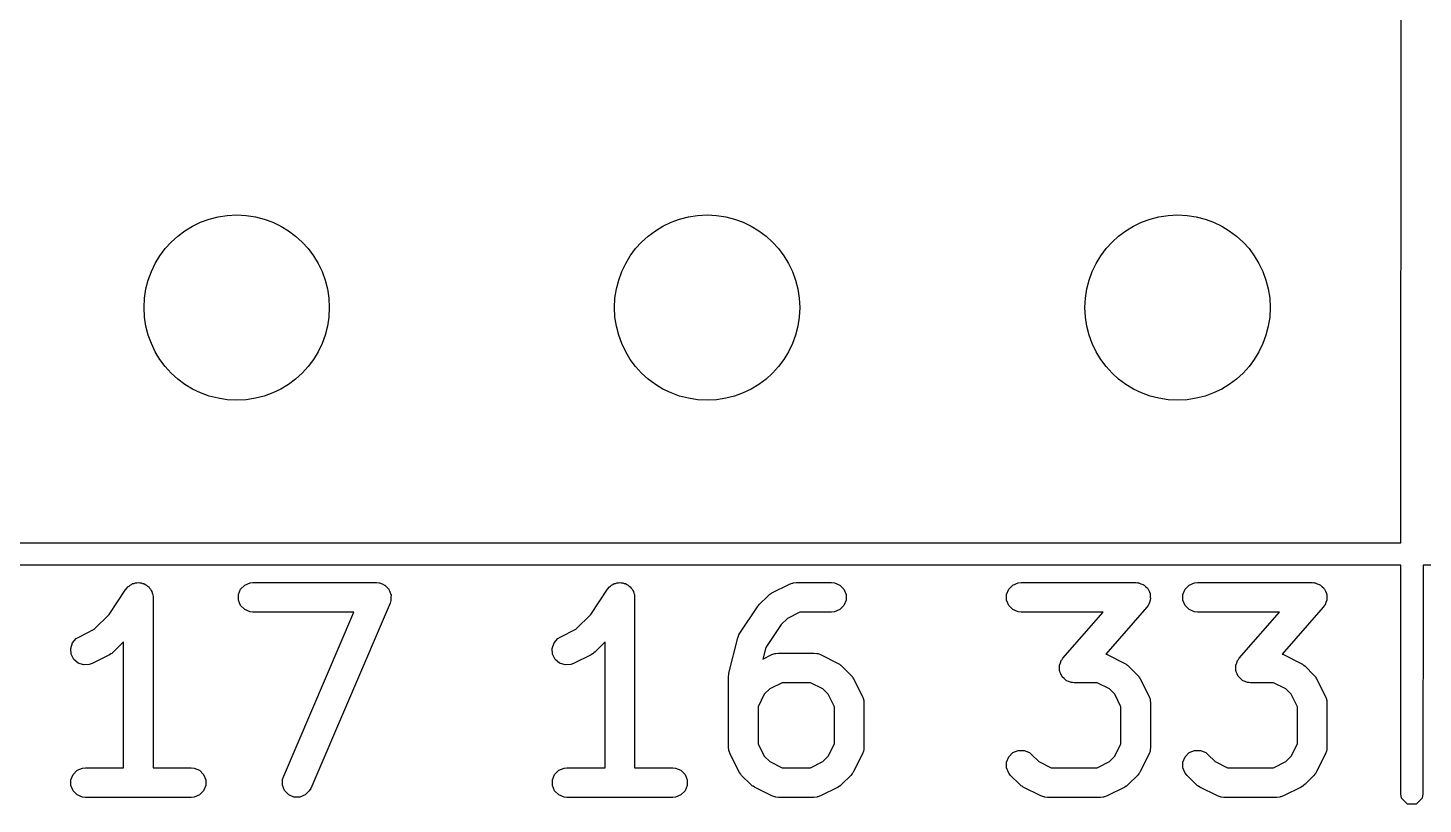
# Model space of a CAD drawing. Extents: x 89 to 178, y -115 to -57.
# Drawn here: x 149.13 to 156.66, y -65.36 to -61.17 of the extents above; entities that cross this region are included whole.
import ezdxf

# ---------------------------------------------------------------- set-up
doc = ezdxf.new("R2010")
doc.units = 0
doc.layers.add('BLACK', color=7, linetype='CONTINUOUS')

msp = doc.modelspace()

# ---------------------------------------------------------------- linework, layer by layer
at = {"layer": 'BLACK', "linetype": 'CONTINUOUS'}
for p, q in [((156.540869, -63.945), (156.544125, -58.865)), ((146.505, -63.945), (156.540869, -63.945)), ((156.540792, -64.065), (146.445, -64.065)), ((156.54, -65.299962), (156.540792, -64.065)), ((156.660792, -64.065), (156.66, -65.300038)), ((169.365, -64.065), (156.660792, -64.065)), ((149.667181, -64.18279), (149.67376, -64.178383)), ((149.67376, -64.178383), (149.679363, -64.172781)), ((149.679363, -64.172781), (149.686604, -64.169781)), ((149.686604, -64.169781), (149.693117, -64.16542)), ((149.693117, -64.16542), (149.700886, -64.163865)), ((149.700886, -64.163865), (149.708202, -64.160836)), ((149.708202, -64.160836), (149.716036, -64.160836)), ((149.716036, -64.160836), (149.723725, -64.159298)), ((149.723725, -64.159298), (149.731499, -64.160836)), ((149.731499, -64.160836), (149.739416, -64.160836)), ((149.739416, -64.160836), (149.746654, -64.163834)), ((149.746654, -64.163834), (149.754347, -64.165356)), ((149.754347, -64.165356), (149.760938, -64.16975)), ((149.760938, -64.16975), (149.768255, -64.172781)), ((149.768255, -64.172781), (149.773798, -64.178324)), ((149.773798, -64.178324), (149.780318, -64.182671)), ((150.276339, -64.194853), (150.298411, -64.172781)), ((150.298411, -64.172781), (150.32725, -64.160836)), ((150.32725, -64.160836), (150.342857, -64.159299)), ((150.342857, -64.159299), (151.009523, -64.159299)), ((151.009523, -64.159299), (151.02513, -64.160836)), ((151.02513, -64.160836), (151.025591, -64.161026)), ((151.025591, -64.161026), (151.026086, -64.161033)), ((151.026086, -64.161033), (151.039951, -64.166974)), ((151.039951, -64.166974), (151.053969, -64.172781)), ((151.053969, -64.172781), (151.054321, -64.173133)), ((151.054321, -64.173133), (151.054776, -64.173328)), ((151.054776, -64.173328), (151.065312, -64.184124)), ((152.267181, -64.18279), (152.27376, -64.178383)), ((152.27376, -64.178383), (152.279363, -64.172781)), ((152.279363, -64.172781), (152.286604, -64.169781)), ((152.286604, -64.169781), (152.293117, -64.16542)), ((152.293117, -64.16542), (152.300886, -64.163865)), ((152.300886, -64.163865), (152.308202, -64.160836)), ((152.308202, -64.160836), (152.316036, -64.160836)), ((152.316036, -64.160836), (152.323725, -64.159298)), ((152.323725, -64.159298), (152.331499, -64.160836)), ((152.331499, -64.160836), (152.339416, -64.160836)), ((152.339416, -64.160836), (152.346654, -64.163834)), ((152.346654, -64.163834), (152.354347, -64.165356)), ((152.354347, -64.165356), (152.360938, -64.16975)), ((152.360938, -64.16975), (152.368255, -64.172781)), ((152.368255, -64.172781), (152.373798, -64.178324)), ((152.373798, -64.178324), (152.380318, -64.182671)), ((153.145175, -64.215364), (153.240413, -64.167745)), ((153.240413, -64.167745), (153.255059, -64.16214)), ((153.255059, -64.16214), (153.257926, -64.161936)), ((153.257926, -64.161936), (153.260583, -64.160836)), ((153.260583, -64.160836), (153.27619, -64.159299)), ((153.27619, -64.159299), (153.466666, -64.159299)), ((153.466666, -64.159299), (153.482273, -64.160836)), ((153.482273, -64.160836), (153.511112, -64.172781)), ((153.511112, -64.172781), (153.533184, -64.194853)), ((154.423958, -64.194853), (154.44603, -64.172781)), ((154.44603, -64.172781), (154.474869, -64.160836)), ((154.474869, -64.160836), (154.490476, -64.159299)), ((154.490476, -64.159299), (155.109523, -64.159299)), ((155.109523, -64.159299), (155.117771, -64.160111)), ((155.117771, -64.160111), (155.119876, -64.159971)), ((155.119876, -64.159971), (155.121325, -64.160461)), ((155.121325, -64.160461), (155.12513, -64.160836)), ((155.12513, -64.160836), (155.137132, -64.165807)), ((155.137132, -64.165807), (155.149446, -64.169972)), ((155.149446, -64.169972), (155.151476, -64.171748)), ((155.151476, -64.171748), (155.153969, -64.172781)), ((155.153969, -64.172781), (155.163159, -64.181971)), ((155.163159, -64.181971), (155.172937, -64.190527)), ((155.376339, -64.194853), (155.398411, -64.172781)), ((155.398411, -64.172781), (155.42725, -64.160836)), ((155.42725, -64.160836), (155.442857, -64.159299)), ((155.442857, -64.159299), (156.061904, -64.159299)), ((156.061904, -64.159299), (156.070152, -64.160111)), ((156.070152, -64.160111), (156.072257, -64.159971)), ((156.072257, -64.159971), (156.073706, -64.160461)), ((156.073706, -64.160461), (156.077511, -64.160836)), ((156.077511, -64.160836), (156.089513, -64.165807)), ((156.089513, -64.165807), (156.101827, -64.169972)), ((156.101827, -64.169972), (156.103857, -64.171748)), ((156.103857, -64.171748), (156.10635, -64.172781)), ((156.10635, -64.172781), (156.11554, -64.181971)), ((156.11554, -64.181971), (156.125318, -64.190527)), ((149.566401, -64.331188), (149.657245, -64.194923)), ((149.657245, -64.194923), (149.657279, -64.19488)), ((149.657279, -64.19488), (149.657291, -64.194853)), ((149.657291, -64.194853), (149.657353, -64.19479)), ((149.657353, -64.19479), (149.667181, -64.18279)), ((149.780318, -64.182671), (149.784724, -64.18925)), ((149.784724, -64.18925), (149.790327, -64.194853)), ((149.790327, -64.194853), (149.793326, -64.202094)), ((149.793326, -64.202094), (149.797688, -64.208607)), ((149.797688, -64.208607), (149.799242, -64.216376)), ((149.799242, -64.216376), (149.802272, -64.223692)), ((149.802272, -64.223692), (149.803791, -64.239123)), ((149.803791, -64.239123), (149.80381, -64.239215)), ((149.80381, -64.239215), (149.803803, -64.239246)), ((149.803803, -64.239246), (149.803809, -64.239299)), ((149.803809, -64.239299), (149.803809, -65.159299)), ((150.264394, -64.223692), (150.276339, -64.194853)), ((150.264394, -64.254906), (150.264394, -64.223692)), ((150.276339, -64.283745), (150.264394, -64.254906)), ((151.065312, -64.184124), (151.076041, -64.194853)), ((151.076041, -64.194853), (151.076231, -64.195312)), ((151.076231, -64.195312), (151.076578, -64.195668)), ((151.076578, -64.195668), (151.0822, -64.209723)), ((151.0822, -64.209723), (151.087986, -64.223692)), ((151.08779, -64.255862), (151.083054, -64.270813)), ((151.087796, -64.255364), (151.08779, -64.255862)), ((151.087986, -64.254906), (151.087796, -64.255364)), ((151.087986, -64.223692), (151.087986, -64.224187)), ((151.087986, -64.224187), (151.088171, -64.22465)), ((151.088171, -64.22465), (151.087986, -64.239805)), ((151.087986, -64.239805), (151.087986, -64.254906)), ((152.166401, -64.331188), (152.257245, -64.194923)), ((152.257245, -64.194923), (152.257279, -64.19488)), ((152.257279, -64.19488), (152.257291, -64.194853)), ((152.257291, -64.194853), (152.257353, -64.19479)), ((152.257353, -64.19479), (152.267181, -64.18279)), ((152.380318, -64.182671), (152.384724, -64.18925)), ((152.384724, -64.18925), (152.390327, -64.194853)), ((152.390327, -64.194853), (152.393326, -64.202094)), ((152.393326, -64.202094), (152.397688, -64.208607)), ((152.397688, -64.208607), (152.399242, -64.216376)), ((152.399242, -64.216376), (152.402272, -64.223692)), ((152.402272, -64.223692), (152.403791, -64.239123)), ((152.403791, -64.239123), (152.40381, -64.239215)), ((152.40381, -64.239215), (152.403803, -64.239246)), ((152.403803, -64.239246), (152.403809, -64.239299)), ((152.403809, -64.239299), (152.403809, -65.159299)), ((153.076764, -64.277968), (153.124383, -64.23035)), ((153.124383, -64.23035), (153.130517, -64.225315)), ((153.130517, -64.225315), (153.131903, -64.223718)), ((153.131903, -64.223718), (153.134311, -64.222202)), ((153.134311, -64.222202), (153.136506, -64.220401)), ((153.136506, -64.220401), (153.138456, -64.219593)), ((153.138456, -64.219593), (153.145175, -64.215364)), ((153.533184, -64.194853), (153.545129, -64.223692)), ((153.545129, -64.254906), (153.533184, -64.283745)), ((153.545129, -64.223692), (153.545129, -64.254906)), ((154.412013, -64.223692), (154.423958, -64.194853)), ((154.412013, -64.254906), (154.412013, -64.223692)), ((154.423958, -64.283745), (154.412013, -64.254906)), ((155.172937, -64.190527), (155.174132, -64.192944)), ((155.174132, -64.192944), (155.176041, -64.194853)), ((155.176041, -64.194853), (155.181014, -64.20686)), ((155.181014, -64.20686), (155.186774, -64.218507)), ((155.187986, -64.254906), (155.183014, -64.266908)), ((155.186774, -64.218507), (155.186953, -64.221199)), ((155.186953, -64.221199), (155.187986, -64.223692)), ((155.187986, -64.223692), (155.187986, -64.236681)), ((155.187986, -64.236681), (155.188851, -64.249652)), ((155.188851, -64.249652), (155.187986, -64.252209)), ((155.187986, -64.252209), (155.187986, -64.254906)), ((155.364394, -64.223692), (155.376339, -64.194853)), ((155.364394, -64.254906), (155.364394, -64.223692)), ((155.376339, -64.283745), (155.364394, -64.254906)), ((156.125318, -64.190527), (156.126513, -64.192944)), ((156.126513, -64.192944), (156.128422, -64.194853)), ((156.128422, -64.194853), (156.133395, -64.20686)), ((156.133395, -64.20686), (156.139155, -64.218507)), ((156.140367, -64.254906), (156.135395, -64.266908)), ((156.139155, -64.218507), (156.139334, -64.221199)), ((156.139334, -64.221199), (156.140367, -64.223692)), ((156.140367, -64.223692), (156.140367, -64.236681)), ((156.140367, -64.236681), (156.141232, -64.249652)), ((156.141232, -64.249652), (156.140367, -64.252209)), ((156.140367, -64.252209), (156.140367, -64.254906)), ((149.485942, -64.411646), (149.566401, -64.331188)), ((150.298411, -64.305817), (150.276339, -64.283745)), ((150.32725, -64.317762), (150.298411, -64.305817)), ((150.342857, -64.319299), (150.32725, -64.317762)), ((150.8882, -64.319299), (150.342857, -64.319299)), ((150.50742, -65.207785), (150.8882, -64.319299)), ((151.083054, -64.270813), (150.654484, -65.270813)), ((152.085942, -64.411646), (152.166401, -64.331188)), ((152.971531, -64.433018), (153.066769, -64.290161)), ((153.066769, -64.290161), (153.066803, -64.290118)), ((153.066803, -64.290118), (153.066815, -64.290091)), ((153.066815, -64.290091), (153.072132, -64.283611)), ((153.072132, -64.283611), (153.076705, -64.278028)), ((153.076705, -64.278028), (153.076726, -64.278013)), ((153.076726, -64.278013), (153.076764, -64.277968)), ((153.295075, -64.319299), (153.228341, -64.352665)), ((153.466666, -64.319299), (153.295075, -64.319299)), ((153.482273, -64.317762), (153.466666, -64.319299)), ((153.511112, -64.305817), (153.482273, -64.317762)), ((153.533184, -64.283745), (153.511112, -64.305817)), ((154.44603, -64.305817), (154.423958, -64.283745)), ((154.474869, -64.317762), (154.44603, -64.305817)), ((154.490476, -64.319299), (154.474869, -64.317762)), ((154.933222, -64.319299), (154.490476, -64.319299)), ((154.715984, -64.567571), (154.933222, -64.319299)), ((155.169729, -64.291979), (154.947539, -64.545909)), ((155.17455, -64.285235), (155.169729, -64.291979)), ((155.176041, -64.283745), (155.17455, -64.285235)), ((155.176626, -64.282332), (155.176041, -64.283745)), ((155.17885, -64.279222), (155.176626, -64.282332)), ((155.183014, -64.266908), (155.17885, -64.279222)), ((155.398411, -64.305817), (155.376339, -64.283745)), ((155.42725, -64.317762), (155.398411, -64.305817)), ((155.442857, -64.319299), (155.42725, -64.317762)), ((155.885603, -64.319299), (155.442857, -64.319299)), ((155.668365, -64.567571), (155.885603, -64.319299)), ((156.12211, -64.291979), (155.89992, -64.545909)), ((156.126931, -64.285235), (156.12211, -64.291979)), ((156.128422, -64.283745), (156.126931, -64.285235)), ((156.129007, -64.282332), (156.128422, -64.283745)), ((156.131231, -64.279222), (156.129007, -64.282332)), ((156.135395, -64.266908), (156.131231, -64.279222)), ((153.195501, -64.385506), (153.112345, -64.510241)), ((153.228341, -64.352665), (153.195501, -64.385506)), ((149.368594, -64.485394), (149.389046, -64.461813)), ((149.389046, -64.461813), (149.402318, -64.453459)), ((149.402318, -64.453459), (149.485942, -64.411646)), ((149.643809, -64.480055), (149.589902, -64.533963)), ((149.643809, -65.159299), (149.643809, -64.480055)), ((151.968594, -64.485394), (151.989046, -64.461813)), ((151.989046, -64.461813), (152.002318, -64.453459)), ((152.002318, -64.453459), (152.085942, -64.411646)), ((152.243809, -64.480055), (152.189902, -64.533963)), ((152.243809, -65.159299), (152.243809, -64.480055)), ((152.912865, -64.648467), (152.960484, -64.457991)), ((152.960484, -64.457991), (152.963769, -64.448795)), ((152.963769, -64.448795), (152.964153, -64.446856)), ((152.964153, -64.446856), (152.965089, -64.445098)), ((152.965089, -64.445098), (152.96576, -64.443223)), ((152.96576, -64.443223), (152.966936, -64.441634)), ((152.966936, -64.441634), (152.971531, -64.433018)), ((149.358723, -64.515007), (149.368594, -64.485394)), ((149.360936, -64.546143), (149.358723, -64.515007)), ((149.374895, -64.574062), (149.360936, -64.546143)), ((149.56911, -64.548948), (149.473872, -64.596567)), ((149.575824, -64.544721), (149.56911, -64.548948)), ((149.577779, -64.543912), (149.575824, -64.544721)), ((149.579978, -64.542106), (149.577779, -64.543912)), ((149.582382, -64.540594), (149.579978, -64.542106)), ((149.583764, -64.538999), (149.582382, -64.540594)), ((149.589902, -64.533963), (149.583764, -64.538999)), ((151.958723, -64.515007), (151.968594, -64.485394)), ((151.960936, -64.546143), (151.958723, -64.515007)), ((151.974895, -64.574062), (151.960936, -64.546143)), ((152.16911, -64.548948), (152.073872, -64.596567)), ((152.175824, -64.544721), (152.16911, -64.548948)), ((152.177779, -64.543912), (152.175824, -64.544721)), ((152.179978, -64.542106), (152.177779, -64.543912)), ((152.182382, -64.540594), (152.179978, -64.542106)), ((152.183764, -64.538999), (152.182382, -64.540594)), ((152.189902, -64.533963), (152.183764, -64.538999)), ((153.112345, -64.510241), (153.096667, -64.57295)), ((153.096667, -64.57295), (153.145175, -64.548697)), ((153.145175, -64.548697), (153.159821, -64.543092)), ((153.159821, -64.543092), (153.162688, -64.542888)), ((153.162688, -64.542888), (153.165345, -64.541788)), ((153.165345, -64.541788), (153.180952, -64.540251)), ((153.180952, -64.540251), (153.371428, -64.540251)), ((153.371428, -64.540251), (153.387035, -64.541788)), ((153.387035, -64.541788), (153.389691, -64.542888)), ((153.389691, -64.542888), (153.392558, -64.543092)), ((153.392558, -64.543092), (153.407205, -64.548697)), ((153.407205, -64.548697), (153.502443, -64.596316)), ((154.947539, -64.545909), (154.954824, -64.548697)), ((154.954824, -64.548697), (155.050062, -64.596316)), ((155.89992, -64.545909), (155.907205, -64.548697)), ((155.907205, -64.548697), (156.002443, -64.596316)), ((149.398476, -64.594514), (149.374895, -64.574062)), ((149.428089, -64.604385), (149.398476, -64.594514)), ((149.459225, -64.602172), (149.428089, -64.604385)), ((149.473872, -64.596567), (149.459225, -64.602172)), ((151.998476, -64.594514), (151.974895, -64.574062)), ((152.028089, -64.604385), (151.998476, -64.594514)), ((152.059225, -64.602172), (152.028089, -64.604385)), ((152.073872, -64.596567), (152.059225, -64.602172)), ((153.502443, -64.596316), (153.509157, -64.600542)), ((153.509157, -64.600542), (153.511112, -64.601352)), ((153.511112, -64.601352), (153.513311, -64.603157)), ((153.513311, -64.603157), (153.515715, -64.60467)), ((153.515715, -64.60467), (153.517097, -64.606264)), ((153.517097, -64.606264), (153.523235, -64.611301)), ((153.523235, -64.611301), (153.570853, -64.65892)), ((154.696862, -64.609898), (154.697727, -64.60734)), ((154.697727, -64.622868), (154.696862, -64.609898)), ((154.697727, -64.604644), (154.702698, -64.592641)), ((154.697727, -64.60734), (154.697727, -64.604644)), ((154.697727, -64.635858), (154.697727, -64.622868)), ((154.702698, -64.592641), (154.706863, -64.580328)), ((154.706863, -64.580328), (154.709086, -64.577217)), ((154.709086, -64.577217), (154.709672, -64.575805)), ((154.709672, -64.575805), (154.711162, -64.574314)), ((154.711162, -64.574314), (154.715984, -64.567571)), ((155.050062, -64.596316), (155.056776, -64.600542)), ((155.056776, -64.600542), (155.058731, -64.601352)), ((155.058731, -64.601352), (155.06093, -64.603157)), ((155.06093, -64.603157), (155.063334, -64.60467)), ((155.063334, -64.60467), (155.064716, -64.606264)), ((155.064716, -64.606264), (155.070854, -64.611301)), ((155.070854, -64.611301), (155.118472, -64.65892)), ((155.649243, -64.609898), (155.650108, -64.60734)), ((155.650108, -64.622868), (155.649243, -64.609898)), ((155.650108, -64.604644), (155.655079, -64.592641)), ((155.650108, -64.60734), (155.650108, -64.604644)), ((155.650108, -64.635858), (155.650108, -64.622868)), ((155.655079, -64.592641), (155.659244, -64.580328)), ((155.659244, -64.580328), (155.661467, -64.577217)), ((155.661467, -64.577217), (155.662053, -64.575805)), ((155.662053, -64.575805), (155.663543, -64.574314)), ((155.663543, -64.574314), (155.668365, -64.567571)), ((156.002443, -64.596316), (156.009157, -64.600542)), ((156.009157, -64.600542), (156.011112, -64.601352)), ((156.011112, -64.601352), (156.013311, -64.603157)), ((156.013311, -64.603157), (156.015715, -64.60467)), ((156.015715, -64.60467), (156.017097, -64.606264)), ((156.017097, -64.606264), (156.023235, -64.611301)), ((156.023235, -64.611301), (156.070853, -64.65892)), ((152.910476, -64.66787), (152.910743, -64.665149)), ((152.910476, -65.048822), (152.910476, -64.66787)), ((152.91057, -64.663981), (152.911434, -64.658136)), ((152.910743, -64.665149), (152.91057, -64.663981)), ((152.911434, -64.658136), (152.912013, -64.652263)), ((152.912013, -64.652263), (152.912464, -64.651172)), ((152.912464, -64.651172), (152.912865, -64.648467)), ((153.199837, -64.700251), (153.133103, -64.733617)), ((153.352543, -64.700251), (153.199837, -64.700251)), ((153.419275, -64.733617), (153.352543, -64.700251)), ((153.570853, -64.65892), (153.575887, -64.665054)), ((153.575887, -64.665054), (153.577485, -64.66644)), ((153.577485, -64.66644), (153.579, -64.668848)), ((153.579, -64.668848), (153.580802, -64.671043)), ((153.580802, -64.671043), (153.581609, -64.672993)), ((153.581609, -64.672993), (153.585839, -64.679712)), ((153.585839, -64.679712), (153.633458, -64.77495)), ((154.698759, -64.63835), (154.697727, -64.635858)), ((154.698939, -64.641043), (154.698759, -64.63835)), ((154.704698, -64.652689), (154.698939, -64.641043)), ((154.709672, -64.664697), (154.704698, -64.652689)), ((154.71158, -64.666605), (154.709672, -64.664697)), ((154.712776, -64.669023), (154.71158, -64.666605)), ((154.722553, -64.677578), (154.712776, -64.669023)), ((154.731744, -64.686769), (154.722553, -64.677578)), ((154.734236, -64.687801), (154.731744, -64.686769)), ((154.736267, -64.689578), (154.734236, -64.687801)), ((154.74858, -64.693742), (154.736267, -64.689578)), ((154.760583, -64.698714), (154.74858, -64.693742)), ((154.764387, -64.699088), (154.760583, -64.698714)), ((154.765837, -64.699579), (154.764387, -64.699088)), ((154.767941, -64.699438), (154.765837, -64.699579)), ((154.77619, -64.700251), (154.767941, -64.699438)), ((154.900162, -64.700251), (154.77619, -64.700251)), ((154.966894, -64.733617), (154.900162, -64.700251)), ((155.118472, -64.65892), (155.123506, -64.665054)), ((155.123506, -64.665054), (155.125104, -64.66644)), ((155.125104, -64.66644), (155.126619, -64.668848)), ((155.126619, -64.668848), (155.128421, -64.671043)), ((155.128421, -64.671043), (155.129228, -64.672993)), ((155.129228, -64.672993), (155.133458, -64.679712)), ((155.133458, -64.679712), (155.181077, -64.77495)), ((155.65114, -64.63835), (155.650108, -64.635858)), ((155.65132, -64.641043), (155.65114, -64.63835)), ((155.657079, -64.652689), (155.65132, -64.641043)), ((155.662053, -64.664697), (155.657079, -64.652689)), ((155.663961, -64.666605), (155.662053, -64.664697)), ((155.665157, -64.669023), (155.663961, -64.666605)), ((155.674934, -64.677578), (155.665157, -64.669023)), ((155.684125, -64.686769), (155.674934, -64.677578)), ((155.686617, -64.687801), (155.684125, -64.686769)), ((155.688648, -64.689578), (155.686617, -64.687801)), ((155.700961, -64.693742), (155.688648, -64.689578)), ((155.712964, -64.698714), (155.700961, -64.693742)), ((155.716768, -64.699088), (155.712964, -64.698714)), ((155.718218, -64.699579), (155.716768, -64.699088)), ((155.720322, -64.699438), (155.718218, -64.699579)), ((155.728571, -64.700251), (155.720322, -64.699438)), ((155.852543, -64.700251), (155.728571, -64.700251)), ((155.919275, -64.733617), (155.852543, -64.700251)), ((156.070853, -64.65892), (156.075887, -64.665054)), ((156.075887, -64.665054), (156.077485, -64.66644)), ((156.077485, -64.66644), (156.079, -64.668848)), ((156.079, -64.668848), (156.080802, -64.671043)), ((156.080802, -64.671043), (156.081609, -64.672993)), ((156.081609, -64.672993), (156.085839, -64.679712)), ((156.085839, -64.679712), (156.133458, -64.77495)), ((153.103842, -64.762879), (153.070476, -64.829612)), ((153.133103, -64.733617), (153.103842, -64.762879)), ((153.448537, -64.762878), (153.419275, -64.733617)), ((153.481904, -64.829612), (153.448537, -64.762878)), ((153.633458, -64.77495), (153.639063, -64.789596)), ((154.996156, -64.762878), (154.966894, -64.733617)), ((155.029523, -64.829612), (154.996156, -64.762878)), ((155.181077, -64.77495), (155.186682, -64.789596)), ((155.948537, -64.762878), (155.919275, -64.733617)), ((155.981904, -64.829612), (155.948537, -64.762878)), ((156.133458, -64.77495), (156.139063, -64.789596)), ((153.070476, -64.829612), (153.070476, -65.029937)), ((153.481904, -65.029937), (153.481904, -64.829612)), ((153.639063, -64.789596), (153.639266, -64.792463)), ((153.639266, -64.792463), (153.640367, -64.79512)), ((153.640367, -64.79512), (153.641904, -64.810727)), ((153.641904, -64.810727), (153.641904, -65.048822)), ((155.029523, -65.029937), (155.029523, -64.829612)), ((155.186682, -64.789596), (155.186885, -64.792463)), ((155.186885, -64.792463), (155.187986, -64.79512)), ((155.187986, -64.79512), (155.189523, -64.810727)), ((155.189523, -64.810727), (155.189523, -65.048822)), ((155.981904, -65.029937), (155.981904, -64.829612)), ((156.139063, -64.789596), (156.139266, -64.792463)), ((156.139266, -64.792463), (156.140367, -64.79512)), ((156.140367, -64.79512), (156.141904, -64.810727)), ((156.141904, -64.810727), (156.141904, -65.048822)), ((152.912013, -65.064429), (152.910476, -65.048822)), ((152.913113, -65.067085), (152.912013, -65.064429)), ((152.913317, -65.069952), (152.913113, -65.067085)), ((152.918922, -65.084599), (152.913317, -65.069952)), ((152.966541, -65.179837), (152.918922, -65.084599)), ((153.070476, -65.029937), (153.103843, -65.096671)), ((153.448536, -65.096671), (153.481904, -65.029937)), ((153.633458, -65.084599), (153.585839, -65.179837)), ((153.639063, -65.069953), (153.633458, -65.084599)), ((153.639266, -65.067085), (153.639063, -65.069953)), ((153.640367, -65.064429), (153.639266, -65.067085)), ((153.641904, -65.048822), (153.640367, -65.064429)), ((154.423959, -65.099613), (154.446031, -65.077542)), ((154.446031, -65.077542), (154.47487, -65.065596)), ((154.47487, -65.065596), (154.506084, -65.065597)), ((154.506084, -65.065597), (154.534923, -65.077543)), ((154.534923, -65.077543), (154.547045, -65.087492)), ((154.996155, -65.096671), (155.029523, -65.029937)), ((155.181077, -65.084599), (155.133458, -65.179837)), ((155.186682, -65.069953), (155.181077, -65.084599)), ((155.186885, -65.067085), (155.186682, -65.069953)), ((155.187986, -65.064429), (155.186885, -65.067085)), ((155.189523, -65.048822), (155.187986, -65.064429)), ((155.37634, -65.099613), (155.398412, -65.077542)), ((155.398412, -65.077542), (155.427251, -65.065596)), ((155.427251, -65.065596), (155.458465, -65.065597)), ((155.458465, -65.065597), (155.487304, -65.077543)), ((155.487304, -65.077543), (155.499426, -65.087492)), ((155.948536, -65.096671), (155.981904, -65.029937)), ((156.133458, -65.084599), (156.085839, -65.179837)), ((156.139063, -65.069953), (156.133458, -65.084599)), ((156.139266, -65.067085), (156.139063, -65.069953)), ((156.140367, -65.064429), (156.139266, -65.067085)), ((156.141904, -65.048822), (156.140367, -65.064429)), ((149.393649, -65.172781), (149.422488, -65.160836)), ((149.422488, -65.160836), (149.438095, -65.159299)), ((149.438095, -65.159299), (149.643809, -65.159299)), ((149.803809, -65.159299), (150.009523, -65.159299)), ((150.009523, -65.159299), (150.02513, -65.160836)), ((150.02513, -65.160836), (150.053969, -65.172781)), ((151.993649, -65.172781), (152.022488, -65.160836)), ((152.022488, -65.160836), (152.038095, -65.159299)), ((152.038095, -65.159299), (152.243809, -65.159299)), ((152.403809, -65.159299), (152.609523, -65.159299)), ((152.609523, -65.159299), (152.62513, -65.160836)), ((152.62513, -65.160836), (152.653969, -65.172781)), ((153.103843, -65.096671), (153.133103, -65.125932)), ((153.133103, -65.125932), (153.199837, -65.159299)), ((153.199837, -65.159299), (153.352543, -65.159299)), ((153.352543, -65.159299), (153.419276, -65.125932)), ((153.419276, -65.125932), (153.448536, -65.096671)), ((154.412012, -65.159666), (154.412013, -65.128452)), ((154.423958, -65.188505), (154.412012, -65.159666)), ((154.412013, -65.128452), (154.423959, -65.099613)), ((154.547045, -65.087492), (154.585484, -65.125932)), ((154.585484, -65.125932), (154.652218, -65.159299)), ((154.652218, -65.159299), (154.900162, -65.159299)), ((154.900162, -65.159299), (154.966895, -65.125932)), ((154.966895, -65.125932), (154.996155, -65.096671)), ((155.364393, -65.159666), (155.364394, -65.128452)), ((155.376339, -65.188505), (155.364393, -65.159666)), ((155.364394, -65.128452), (155.37634, -65.099613)), ((155.499426, -65.087492), (155.537865, -65.125932)), ((155.537865, -65.125932), (155.604599, -65.159299)), ((155.604599, -65.159299), (155.852543, -65.159299)), ((155.852543, -65.159299), (155.919276, -65.125932)), ((155.919276, -65.125932), (155.948536, -65.096671)), ((149.359632, -65.223692), (149.371577, -65.194853)), ((149.359632, -65.254906), (149.359632, -65.223692)), ((149.371577, -65.194853), (149.393649, -65.172781)), ((150.053969, -65.172781), (150.076041, -65.194853)), ((150.076041, -65.194853), (150.087986, -65.223692)), ((150.087986, -65.223692), (150.087986, -65.254906)), ((150.502304, -65.253949), (150.502685, -65.222736)), ((150.502685, -65.222736), (150.50742, -65.207785)), ((151.959632, -65.223692), (151.971577, -65.194853)), ((151.959632, -65.254906), (151.959632, -65.223692)), ((151.971577, -65.194853), (151.993649, -65.172781)), ((152.653969, -65.172781), (152.676041, -65.194853)), ((152.676041, -65.194853), (152.687986, -65.223692)), ((152.687986, -65.223692), (152.687986, -65.254906)), ((152.970768, -65.186553), (152.966541, -65.179837)), ((152.971577, -65.188505), (152.970768, -65.186553)), ((152.973379, -65.190701), (152.971577, -65.188505)), ((152.974895, -65.193109), (152.973379, -65.190701)), ((152.976492, -65.194494), (152.974895, -65.193109)), ((152.981526, -65.200628), (152.976492, -65.194494)), ((153.029145, -65.248248), (152.981526, -65.200628)), ((153.570854, -65.200628), (153.523235, -65.248248)), ((153.575887, -65.194494), (153.570854, -65.200628)), ((153.577485, -65.193109), (153.575887, -65.194494)), ((153.579, -65.190701), (153.577485, -65.193109)), ((153.580803, -65.188505), (153.579, -65.190701)), ((153.581611, -65.186553), (153.580803, -65.188505)), ((153.585839, -65.179837), (153.581611, -65.186553)), ((154.433907, -65.200628), (154.423958, -65.188505)), ((154.481526, -65.248248), (154.433907, -65.200628)), ((155.118473, -65.200628), (155.070854, -65.248248)), ((155.123506, -65.194494), (155.118473, -65.200628)), ((155.125104, -65.193109), (155.123506, -65.194494)), ((155.126619, -65.190701), (155.125104, -65.193109)), ((155.128422, -65.188505), (155.126619, -65.190701)), ((155.12923, -65.186553), (155.128422, -65.188505)), ((155.133458, -65.179837), (155.12923, -65.186553)), ((155.386288, -65.200628), (155.376339, -65.188505)), ((155.433907, -65.248248), (155.386288, -65.200628)), ((156.070854, -65.200628), (156.023235, -65.248248)), ((156.075887, -65.194494), (156.070854, -65.200628)), ((156.077485, -65.193109), (156.075887, -65.194494)), ((156.079, -65.190701), (156.077485, -65.193109)), ((156.080803, -65.188505), (156.079, -65.190701)), ((156.081611, -65.186553), (156.080803, -65.188505)), ((156.085839, -65.179837), (156.081611, -65.186553)), ((149.371577, -65.283745), (149.359632, -65.254906)), ((149.393649, -65.305817), (149.371577, -65.283745)), ((149.422488, -65.317762), (149.393649, -65.305817)), ((150.053969, -65.305817), (150.02513, -65.317762)), ((150.076041, -65.283745), (150.053969, -65.305817)), ((150.087986, -65.254906), (150.076041, -65.283745)), ((150.513897, -65.282931), (150.502304, -65.253949)), ((150.535699, -65.30527), (150.513897, -65.282931)), ((150.564389, -65.317566), (150.535699, -65.30527)), ((150.624584, -65.306354), (150.595602, -65.317947)), ((150.646923, -65.284552), (150.624584, -65.306354)), ((150.654484, -65.270813), (150.646923, -65.284552)), ((151.971577, -65.283745), (151.959632, -65.254906)), ((151.993649, -65.305817), (151.971577, -65.283745)), ((152.022488, -65.317762), (151.993649, -65.305817)), ((152.653969, -65.305817), (152.62513, -65.317762)), ((152.676041, -65.283745), (152.653969, -65.305817)), ((152.687986, -65.254906), (152.676041, -65.283745)), ((153.03528, -65.253283), (153.029145, -65.248248)), ((153.036665, -65.25488), (153.03528, -65.253283)), ((153.039069, -65.256393), (153.036665, -65.25488)), ((153.041267, -65.258197), (153.039069, -65.256393)), ((153.043219, -65.259005), (153.041267, -65.258197)), ((153.049937, -65.263234), (153.043219, -65.259005)), ((153.145175, -65.310853), (153.049937, -65.263234)), ((153.159821, -65.316458), (153.145175, -65.310853)), ((153.407205, -65.310853), (153.392558, -65.316458)), ((153.502443, -65.263234), (153.407205, -65.310853)), ((153.50916, -65.259005), (153.502443, -65.263234)), ((153.511113, -65.258197), (153.50916, -65.259005)), ((153.51331, -65.256393), (153.511113, -65.258197)), ((153.515715, -65.25488), (153.51331, -65.256393)), ((153.517099, -65.253283), (153.515715, -65.25488)), ((153.523235, -65.248248), (153.517099, -65.253283)), ((154.487661, -65.253283), (154.481526, -65.248248)), ((154.489046, -65.25488), (154.487661, -65.253283)), ((154.49145, -65.256393), (154.489046, -65.25488)), ((154.493648, -65.258197), (154.49145, -65.256393)), ((154.4956, -65.259005), (154.493648, -65.258197)), ((154.502318, -65.263234), (154.4956, -65.259005)), ((154.597556, -65.310853), (154.502318, -65.263234)), ((154.612202, -65.316458), (154.597556, -65.310853)), ((154.954824, -65.310853), (154.940177, -65.316458)), ((155.050062, -65.263234), (154.954824, -65.310853)), ((155.056779, -65.259005), (155.050062, -65.263234)), ((155.058732, -65.258197), (155.056779, -65.259005)), ((155.060929, -65.256393), (155.058732, -65.258197)), ((155.063334, -65.25488), (155.060929, -65.256393)), ((155.064718, -65.253283), (155.063334, -65.25488)), ((155.070854, -65.248248), (155.064718, -65.253283)), ((155.440042, -65.253283), (155.433907, -65.248248)), ((155.441427, -65.25488), (155.440042, -65.253283)), ((155.443831, -65.256393), (155.441427, -65.25488)), ((155.446029, -65.258197), (155.443831, -65.256393)), ((155.447981, -65.259005), (155.446029, -65.258197)), ((155.454699, -65.263234), (155.447981, -65.259005)), ((155.549937, -65.310853), (155.454699, -65.263234)), ((155.564583, -65.316458), (155.549937, -65.310853)), ((155.907205, -65.310853), (155.892558, -65.316458)), ((156.002443, -65.263234), (155.907205, -65.310853)), ((156.00916, -65.259005), (156.002443, -65.263234)), ((156.011113, -65.258197), (156.00916, -65.259005)), ((156.01331, -65.256393), (156.011113, -65.258197)), ((156.015715, -65.25488), (156.01331, -65.256393)), ((156.017099, -65.253283), (156.015715, -65.25488)), ((156.023235, -65.248248), (156.017099, -65.253283)), ((156.544552, -65.322925), (156.54, -65.299962)), ((156.66, -65.300038), (156.655418, -65.322997)), ((149.438095, -65.319299), (149.422488, -65.317762)), ((150.009523, -65.319299), (149.438095, -65.319299)), ((150.02513, -65.317762), (150.009523, -65.319299)), ((150.595602, -65.317947), (150.564389, -65.317566)), ((152.038095, -65.319299), (152.022488, -65.317762)), ((152.609523, -65.319299), (152.038095, -65.319299)), ((152.62513, -65.317762), (152.609523, -65.319299)), ((153.162688, -65.316661), (153.159821, -65.316458)), ((153.165345, -65.317762), (153.162688, -65.316661)), ((153.180952, -65.319299), (153.165345, -65.317762)), ((153.371428, -65.319299), (153.180952, -65.319299)), ((153.387035, -65.317762), (153.371428, -65.319299)), ((153.389691, -65.316661), (153.387035, -65.317762)), ((153.392558, -65.316458), (153.389691, -65.316661)), ((154.615069, -65.316661), (154.612202, -65.316458)), ((154.617726, -65.317762), (154.615069, -65.316661)), ((154.633333, -65.319299), (154.617726, -65.317762)), ((154.919047, -65.319299), (154.633333, -65.319299)), ((154.934654, -65.317762), (154.919047, -65.319299)), ((154.93731, -65.316661), (154.934654, -65.317762)), ((154.940177, -65.316458), (154.93731, -65.316661)), ((155.56745, -65.316661), (155.564583, -65.316458)), ((155.570107, -65.317762), (155.56745, -65.316661)), ((155.585714, -65.319299), (155.570107, -65.317762)), ((155.871428, -65.319299), (155.585714, -65.319299)), ((155.887035, -65.317762), (155.871428, -65.319299)), ((155.889691, -65.316661), (155.887035, -65.317762)), ((155.892558, -65.316458), (155.889691, -65.316661)), ((156.577003, -65.355418), (156.544552, -65.322925)), ((156.622925, -65.355448), (156.577003, -65.355418)), ((156.655418, -65.322997), (156.622925, -65.355448))]:
    msp.add_line(p, q, dxfattribs=at)
at = {"layer": 'BLACK'}
for centre in [(150.255, -62.675), (150.255, -62.675), (150.255, -62.675), (152.795, -62.675), (152.795, -62.675), (152.795, -62.675), (155.335, -62.675), (155.335, -62.675), (155.335, -62.675)]:
    msp.add_circle(centre, 0.5, dxfattribs=at)

doc.saveas('drawing.dxf')
